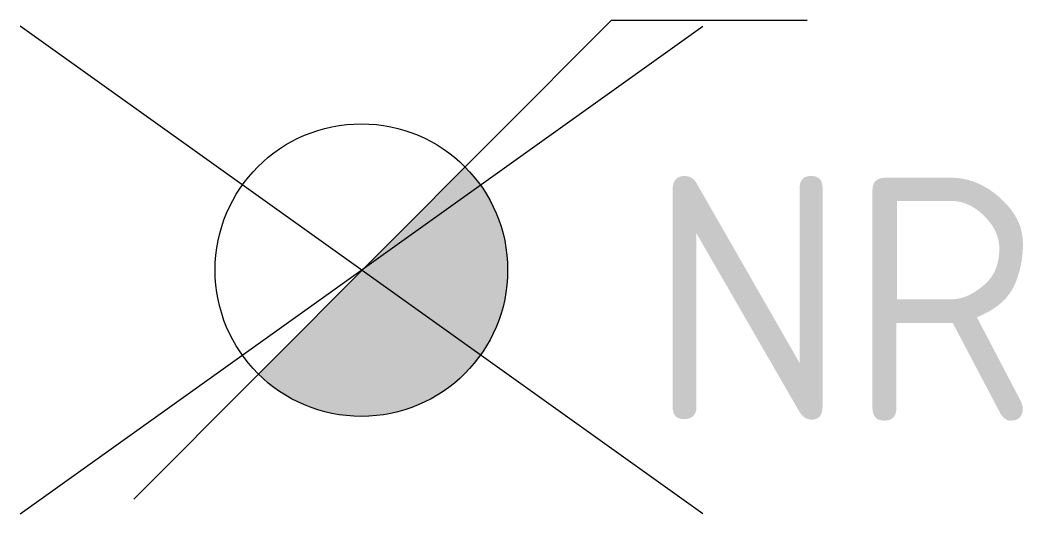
# Model space of a CAD drawing. Extents: x -3.5 to 6.8, y -2.5 to 2.6.
import ezdxf

# ---------------------------------------------------------------- set-up
doc = ezdxf.new("R2010")
doc.units = 0
doc.styles.add('NLCS-ISO', font='NLCS-ISO.ttf')

msp = doc.modelspace()

# ---------------------------------------------------------------- hatches: boundary and pattern name
msp.add_hatch(color=256).paths.add_polyline_path([(-1.055, -1.066, 0.666398), (1.5, 0, 0.198311), (1.063, 1.058)])

# ---------------------------------------------------------------- linework, layer by layer
for p, q in [((-3.5, -2.5), (3.5, 2.5)), ((3.5, -2.5), (-3.5, 2.5)), ((2.565, 2.564), (4.57, 2.564))]:
    msp.add_line(p, q)
at = {"flags": 128}
for points in [[(-1.055, -1.066), (2.565, 2.564)], [(-2.335, -2.347), (-1.055, -1.066)]]:
    msp.add_lwpolyline(points, dxfattribs=at)
msp.add_circle((0, 0), 1.5)

# ---------------------------------------------------------------- texts
at = {"style": 'NLCS-ISO'}
msp.add_attdef('NR', (2.935, -1.543), '', height=2.5, dxfattribs=at)

doc.saveas('drawing.dxf')
